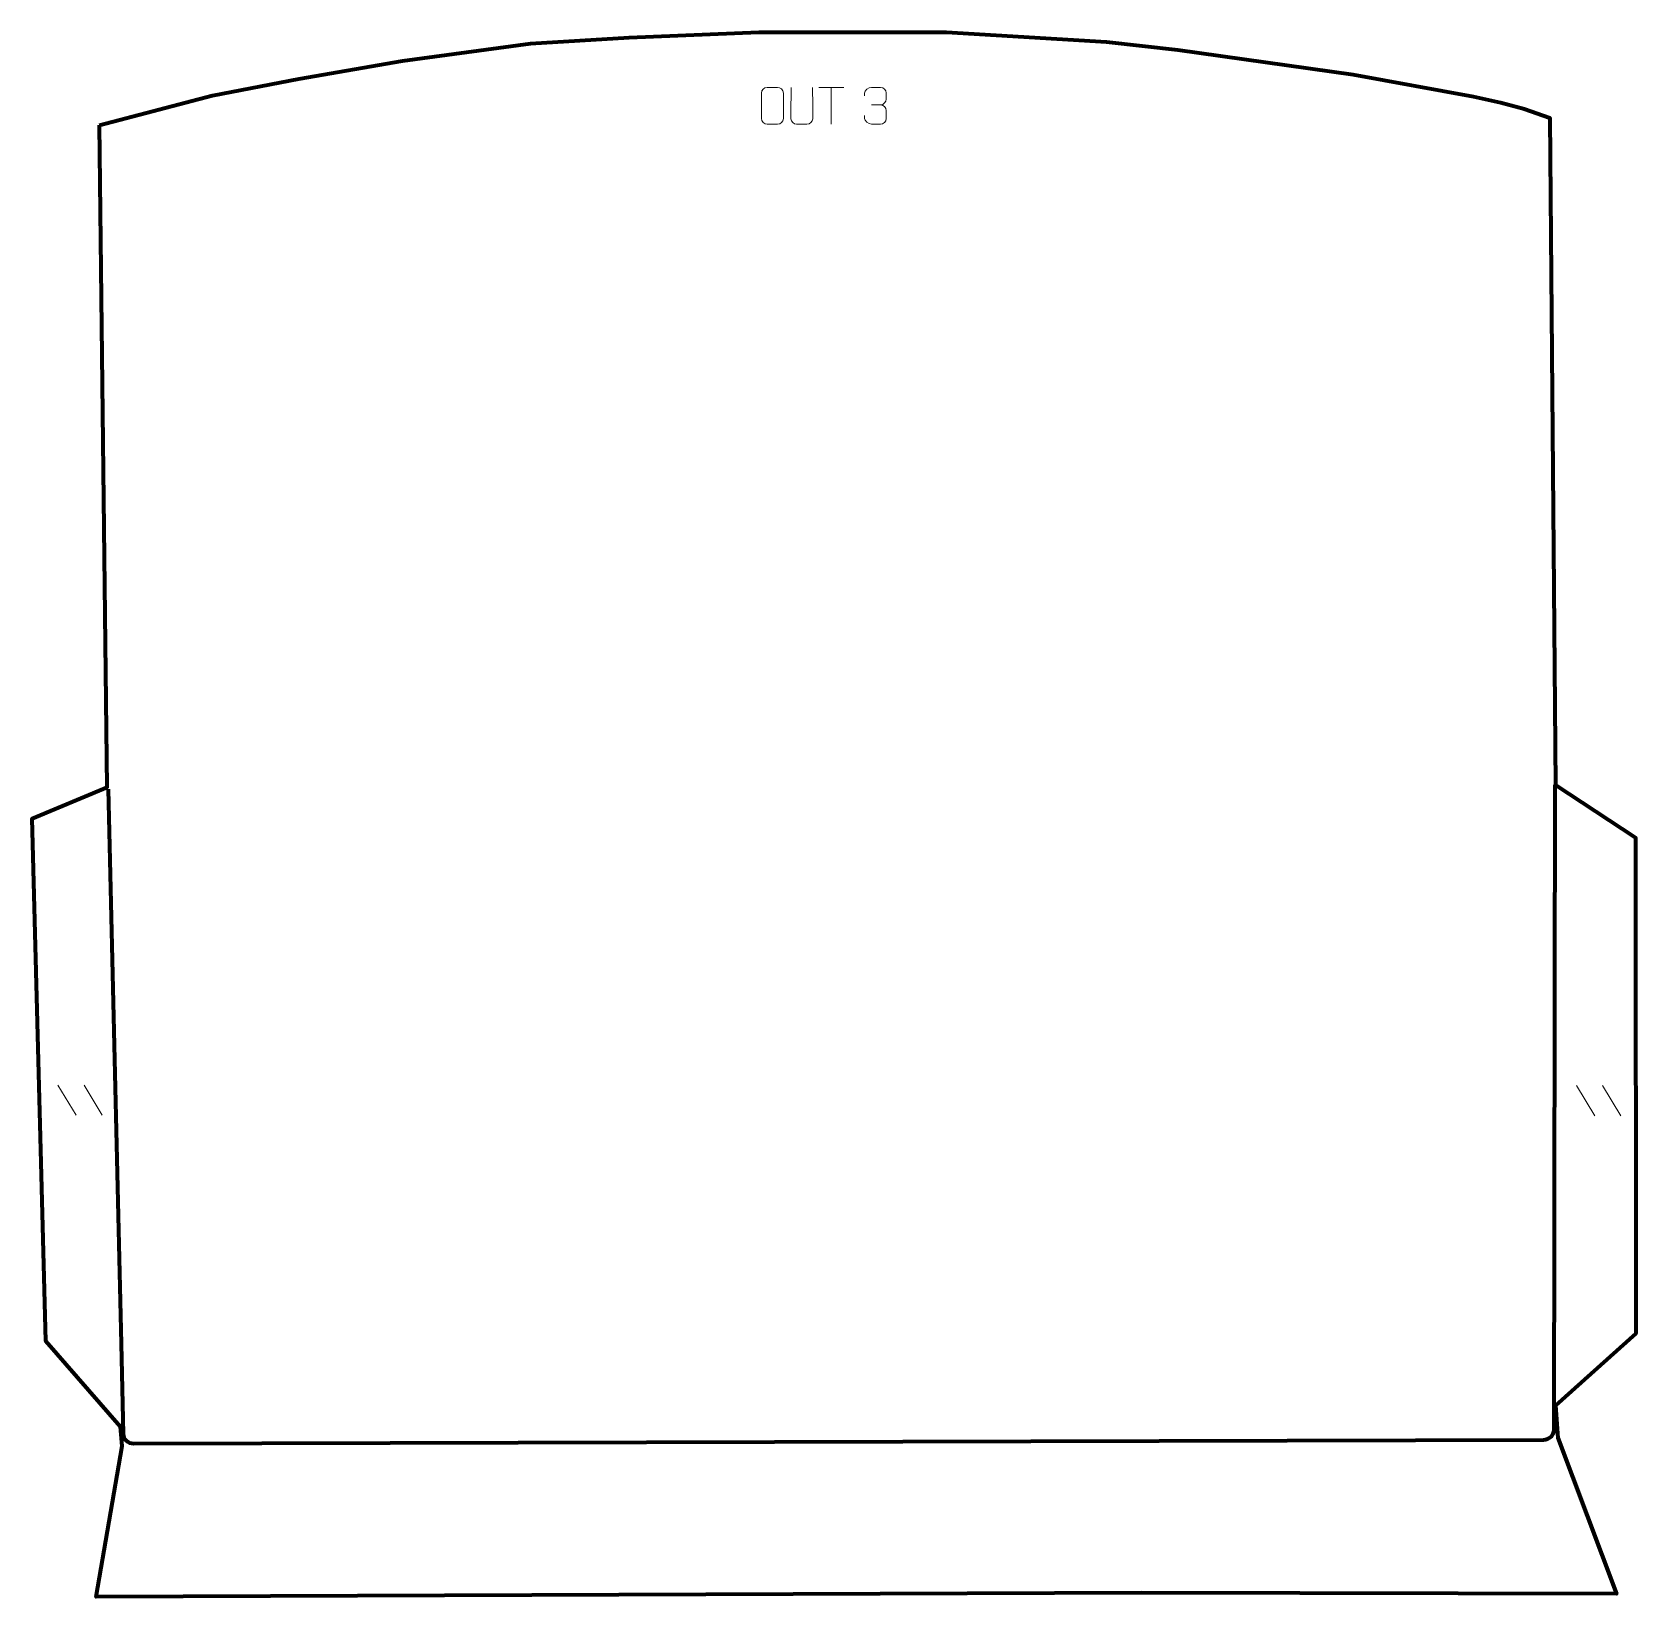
# Model space of a CAD drawing. Header units: millimetres. Extents: x -547 to 543, y -529 to 534.
import ezdxf

# ---------------------------------------------------------------- set-up
doc = ezdxf.new("R2010")
doc.units = ezdxf.units.MM
doc.header["$MEASUREMENT"] = 0
for name, color, linetype in [('layer 1', 7, 'Continuous'), ('layer 2', 7, 'Continuous'), ('layer 3', 7, 'Continuous')]:
    doc.layers.add(name, color=color, linetype=linetype)

msp = doc.modelspace()

# ---------------------------------------------------------------- linework, layer by layer
at = {"layer": 'layer 1', "color": 250, "lineweight": 9}
for points, knots in [([(-47.5819, 496.6926), (-45.2562, 496.6926), (-42.9301, 496.6926), (-40.604, 496.6926), (-40.604, 496.6926), (-38.6574, 496.7282), (-36.666, 495.2366), (-36.6393, 492.799), (-36.6393, 492.799), (-36.6397, 487.0521), (-36.6397, 481.3048), (-36.6393, 475.5571), (-36.6393, 475.5571), (-36.7791, 473.2337), (-38.4563, 471.7541), (-40.604, 471.7433), (-40.604, 471.7433), (-42.9359, 471.7437), (-45.2678, 471.7437), (-47.5993, 471.7433), (-47.5993, 471.7433), (-49.5243, 471.6379), (-51.4964, 473.5224), (-51.4852, 475.5397), (-51.4852, 475.5397), (-51.4849, 481.3098), (-51.4849, 487.0795), (-51.4852, 492.8488), (-51.4852, 492.8488), (-51.481, 494.9869), (-49.7343, 496.7061), (-47.5819, 496.6926)], [0, 0, 0, 0, 0.111111111, 0.111111111, 0.111111111, 0.111111111, 0.222222222, 0.222222222, 0.222222222, 0.222222222, 0.333333333, 0.333333333, 0.333333333, 0.333333333, 0.444444444, 0.444444444, 0.444444444, 0.444444444, 0.555555556, 0.555555556, 0.555555556, 0.555555556, 0.666666667, 0.666666667, 0.666666667, 0.666666667, 0.777777778, 0.777777778, 0.777777778, 0.777777778, 1, 1, 1, 1]), ([(-16.7351, 496.6971), (-16.7355, 491.1576), (-16.6397, 480.9558), (-16.6393, 475.4154), (-16.6393, 475.4154), (-16.7791, 473.1759), (-18.4563, 471.7497), (-20.604, 471.7392), (-20.604, 471.7392), (-22.9359, 471.7396), (-25.2678, 471.7396), (-27.5993, 471.7392), (-27.5993, 471.7392), (-29.5243, 471.6377), (-31.4964, 473.4542), (-31.4852, 475.3987), (-31.4852, 475.3987), (-31.4849, 480.9606), (-31.3895, 491.136), (-31.3899, 496.6971)], [0, 0, 0, 0, 0.166666667, 0.166666667, 0.166666667, 0.166666667, 0.333333333, 0.333333333, 0.333333333, 0.333333333, 0.5, 0.5, 0.5, 0.5, 0.666666667, 0.666666667, 0.666666667, 0.666666667, 1, 1, 1, 1]), ([(18.5731, 491.0086), (18.5731, 491.0086), (18.5731, 492.8658), (18.5731, 492.8658), (18.5731, 492.8658), (18.5588, 494.6077), (21.2233, 496.7258), (23.2824, 496.7031), (23.2824, 496.7031), (25.3465, 496.7031), (27.4105, 496.7031), (29.4742, 496.7031), (29.4742, 496.7031), (31.6687, 496.7119), (33.267, 494.8651), (33.3114, 492.953), (33.3114, 492.953), (33.311, 491.5179), (33.311, 490.0828), (33.3114, 488.6473), (33.3114, 488.6473), (33.2628, 486.9938), (31.6602, 484.7638), (29.4619, 484.7738), (29.4619, 484.7738), (31.6656, 484.7626), (33.2736, 482.9594), (33.3276, 480.8999), (33.3276, 480.8999), (33.3272, 479.1152), (33.3272, 477.3305), (33.3276, 475.5454), (33.3276, 475.5454), (33.3377, 473.484), (31.2828, 471.7209), (29.4619, 471.729), (29.4619, 471.729), (27.3966, 471.7293), (25.3314, 471.7293), (23.2658, 471.729), (23.2658, 471.729), (21.0972, 471.7405), (18.5662, 474.1407), (18.5476, 475.6025), (18.5476, 475.6025), (18.5476, 475.6025), (18.5476, 477.5111), (18.5476, 477.5111)], [0, 0, 0, 0, 0.076923077, 0.076923077, 0.076923077, 0.076923077, 0.153846154, 0.153846154, 0.153846154, 0.153846154, 0.230769231, 0.230769231, 0.230769231, 0.230769231, 0.307692308, 0.307692308, 0.307692308, 0.307692308, 0.384615385, 0.384615385, 0.384615385, 0.384615385, 0.461538462, 0.461538462, 0.461538462, 0.461538462, 0.538461538, 0.538461538, 0.538461538, 0.538461538, 0.615384615, 0.615384615, 0.615384615, 0.615384615, 0.692307692, 0.692307692, 0.692307692, 0.692307692, 0.769230769, 0.769230769, 0.769230769, 0.769230769, 0.846153846, 0.846153846, 0.846153846, 0.846153846, 1, 1, 1, 1])]:
    msp.add_open_spline(points, degree=3, knots=knots, dxfattribs=at)
for points in [[(-12.5559, 496.6694), (-12.5559, 496.6694), (4.4313, 496.6694), (4.4313, 496.6694)], [(-4.0621, 471.7394), (-4.0621, 471.7394), (-4.0621, 496.6929), (-4.0621, 496.6929)], [(23.2828, 484.7634), (23.2828, 484.7634), (29.4792, 484.7634), (29.4792, 484.7634)], [(-529.5014, -181.0627), (-529.5014, -181.0627), (-517.1371, -201.607), (-517.1371, -201.607)], [(-511.7715, -181.0627), (-511.7715, -181.0627), (-499.4072, -201.607), (-499.4072, -201.607)], [(502.2799, -181.3739), (502.2799, -181.3739), (514.6442, -201.9182), (514.6442, -201.9182)], [(520.0098, -181.3739), (520.0098, -181.3739), (532.3741, -201.9182), (532.3741, -201.9182)]]:
    msp.add_open_spline(points, degree=3, dxfattribs=at)
at = {"layer": 'layer 2', "color": 230, "lineweight": 200}
msp.add_open_spline([(-501.3016, 470.978), (-501.3016, 470.978), (-496.0125, 21.2934), (-496.0125, 21.2934), (-496.0125, 21.2934), (-496.0125, 21.2934), (-547.0883, -0.0722), (-547.0883, -0.0722), (-547.0883, -0.0722), (-547.0883, -0.0722), (-537.842, -354.9715), (-537.842, -354.9715), (-537.842, -354.9715), (-537.842, -354.9715), (-486.9316, -413.1969), (-486.9316, -413.1969), (-486.9316, -413.1969), (-486.9316, -413.1969), (-485.8299, -426.4414), (-485.8299, -426.4414), (-485.8299, -426.4414), (-485.8299, -426.4414), (-503.6428, -528.7757), (-503.6428, -528.7757), (-503.6428, -528.7757), (-503.6428, -528.7757), (206.8041, -525.9561), (206.8041, -525.9561), (206.8041, -525.9561), (206.8041, -525.9561), (529.4012, -526.6716), (529.4012, -526.6716), (529.4012, -526.6716), (529.4012, -526.6716), (489.6816, -420.7473), (489.6816, -420.7473), (489.6816, -420.7473), (489.6816, -420.7473), (488.0568, -398.7112), (488.0568, -398.7112), (488.0568, -398.7112), (488.0568, -398.7112), (542.6574, -349.8716), (542.6574, -349.8716), (542.6574, -349.8716), (542.6574, -349.8716), (542.2862, -12.8656), (542.2862, -12.8656), (542.2862, -12.8656), (542.2862, -12.8656), (488.0725, 22.8047), (488.0725, 22.8047), (488.0725, 22.8047), (488.0725, 22.8047), (484.1514, 476.0164), (484.1514, 476.0164), (484.1514, 476.0164), (484.1514, 476.0164), (466.7665, 482.1648), (466.7665, 482.1648), (466.7665, 482.1648), (466.7665, 482.1648), (450.6276, 486.4978), (450.6276, 486.4978), (450.6276, 486.4978), (450.6276, 486.4978), (432.2626, 490.5417), (432.2626, 490.5417), (432.2626, 490.5417), (432.2626, 490.5417), (350.635, 505.339), (350.635, 505.339), (350.635, 505.339), (350.635, 505.339), (231.4584, 522.0957), (231.4584, 522.0957), (231.4584, 522.0957), (231.4584, 522.0957), (182.8619, 527.5803), (182.8619, 527.5803), (182.8619, 527.5803), (182.8619, 527.5803), (74.2262, 534.2562), (74.2262, 534.2562), (74.2262, 534.2562), (74.2262, 534.2562), (-53.3143, 534.1846), (-53.3143, 534.1846), (-53.3143, 534.1846), (-53.3143, 534.1846), (-141.4198, 530.648), (-141.4198, 530.648), (-141.4198, 530.648), (-141.4198, 530.648), (-208.3643, 526.5247), (-208.3643, 526.5247), (-208.3643, 526.5247), (-208.3643, 526.5247), (-295.3035, 514.8235), (-295.3035, 514.8235), (-295.3035, 514.8235), (-295.3035, 514.8235), (-365.9497, 502.5974), (-365.9497, 502.5974), (-365.9497, 502.5974), (-365.9497, 502.5974), (-424.5211, 491.0646), (-424.5211, 491.0646), (-424.5211, 491.0646), (-424.5211, 491.0646), (-501.3016, 470.978), (-501.3016, 470.978)], degree=3, knots=[0, 0, 0, 0, 0.034482759, 0.034482759, 0.034482759, 0.034482759, 0.068965517, 0.068965517, 0.068965517, 0.068965517, 0.103448276, 0.103448276, 0.103448276, 0.103448276, 0.137931034, 0.137931034, 0.137931034, 0.137931034, 0.172413793, 0.172413793, 0.172413793, 0.172413793, 0.206896552, 0.206896552, 0.206896552, 0.206896552, 0.24137931, 0.24137931, 0.24137931, 0.24137931, 0.275862069, 0.275862069, 0.275862069, 0.275862069, 0.310344828, 0.310344828, 0.310344828, 0.310344828, 0.344827586, 0.344827586, 0.344827586, 0.344827586, 0.379310345, 0.379310345, 0.379310345, 0.379310345, 0.413793103, 0.413793103, 0.413793103, 0.413793103, 0.448275862, 0.448275862, 0.448275862, 0.448275862, 0.482758621, 0.482758621, 0.482758621, 0.482758621, 0.517241379, 0.517241379, 0.517241379, 0.517241379, 0.551724138, 0.551724138, 0.551724138, 0.551724138, 0.586206897, 0.586206897, 0.586206897, 0.586206897, 0.620689655, 0.620689655, 0.620689655, 0.620689655, 0.655172414, 0.655172414, 0.655172414, 0.655172414, 0.689655172, 0.689655172, 0.689655172, 0.689655172, 0.724137931, 0.724137931, 0.724137931, 0.724137931, 0.75862069, 0.75862069, 0.75862069, 0.75862069, 0.793103448, 0.793103448, 0.793103448, 0.793103448, 0.827586207, 0.827586207, 0.827586207, 0.827586207, 0.862068966, 0.862068966, 0.862068966, 0.862068966, 0.896551724, 0.896551724, 0.896551724, 0.896551724, 0.931034483, 0.931034483, 0.931034483, 0.931034483, 1, 1, 1, 1], dxfattribs=at)
at = {"layer": 'layer 3', "color": 142, "lineweight": 200}
msp.add_open_spline([(487.5392, 22.8572), (487.5392, 22.8572), (486.8059, -415.2298), (486.8059, -415.2298), (486.8059, -415.2298), (486.7994, -419.0746), (483.6693, -422.2078), (479.8245, -422.218), (479.8245, -422.218), (479.8245, -422.218), (-478.0048, -424.7487), (-478.0048, -424.7487), (-478.0048, -424.7487), (-481.8116, -424.7588), (-484.936, -421.712), (-485.0216, -417.9062), (-485.0216, -417.9062), (-485.0216, -417.9062), (-486.3969, -356.7909), (-486.3969, -356.7909), (-486.3969, -356.7909), (-486.3969, -356.7909), (-495.1015, 19.905), (-495.1015, 19.905)], degree=3, knots=[0, 0, 0, 0, 0.142857143, 0.142857143, 0.142857143, 0.142857143, 0.285714286, 0.285714286, 0.285714286, 0.285714286, 0.428571429, 0.428571429, 0.428571429, 0.428571429, 0.571428571, 0.571428571, 0.571428571, 0.571428571, 0.714285714, 0.714285714, 0.714285714, 0.714285714, 1, 1, 1, 1], dxfattribs=at)

doc.saveas('drawing.dxf')
